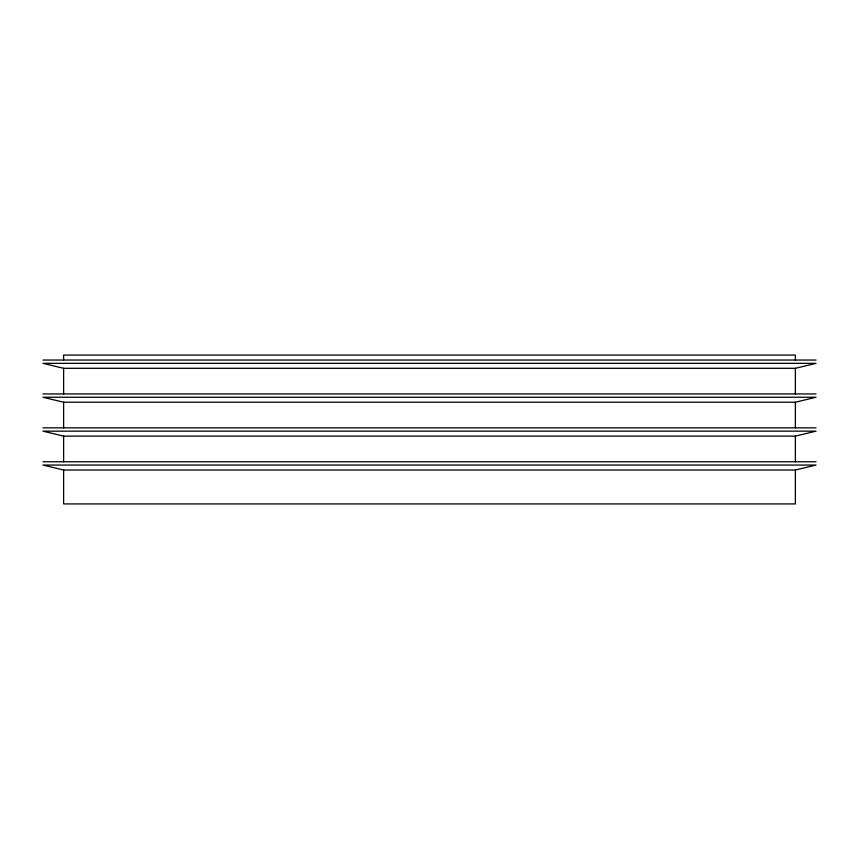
<?xml version="1.0" encoding="UTF-8"?>
<svg xmlns="http://www.w3.org/2000/svg" width="859" height="859" viewBox="0 0 859 859"><rect width="100%" height="100%" fill="white"/><g stroke="black" fill="none" stroke-linecap="round" stroke-linejoin="round"><path stroke-width="1.29" d="M795.38 368.307L816.05 363.346L42.95 363.346L63.62 368.307L795.38 368.307L795.38 393.937M795.38 402.216L816.05 397.245L42.95 397.245L63.62 402.216L795.38 402.216L795.38 427.846M795.38 436.114L816.05 431.154L42.95 431.154L63.62 436.114L795.38 436.114L795.38 461.755M795.38 470.023L816.05 465.063L42.95 465.063L63.62 470.023L795.38 470.023L795.38 503.922L63.62 503.922L63.62 470.023M42.95 360.039L816.05 360.039M42.95 393.937L816.05 393.937M42.95 427.846L816.05 427.846M42.95 461.755L816.05 461.755M795.38 360.039L795.38 355.078L63.62 355.078L63.62 360.039M63.62 368.307L63.62 393.937M63.62 402.216L63.62 427.846M63.62 436.114L63.62 461.755"/></g></svg>
